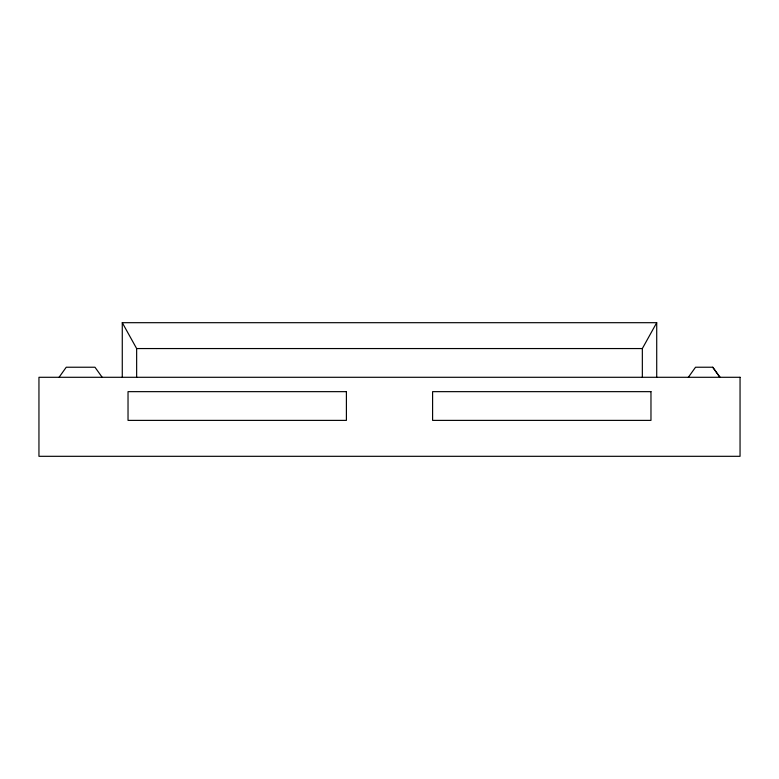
<?xml version="1.0" encoding="UTF-8"?>
<svg xmlns="http://www.w3.org/2000/svg" width="779" height="779" viewBox="0 0 779 779"><rect width="100%" height="100%" fill="white"/><g stroke="black" fill="none" stroke-linecap="round" stroke-linejoin="round"><path stroke-width="1.17" d="M642.344 377.416L642.344 348.554L656.716 322.691L122.274 322.691L122.274 377.289M59.068 377.289L66.244 367.23L94.98 367.23L102.166 377.289M688.354 377.289L695.54 367.23L712.756 367.23L719.962 377.289L712.756 367.23M122.274 322.691L136.646 348.554L642.344 348.554M656.716 322.691L656.716 377.289M136.646 348.554L136.646 377.416M740.05 377.289L38.95 377.289L38.95 456.309L740.05 456.309L740.05 377.289M346.402 391.652L128.029 391.652L128.029 420.387L346.402 420.387L346.402 391.652M650.971 391.652L432.598 391.652L432.598 420.387L650.971 420.387L650.971 391.652"/></g></svg>
